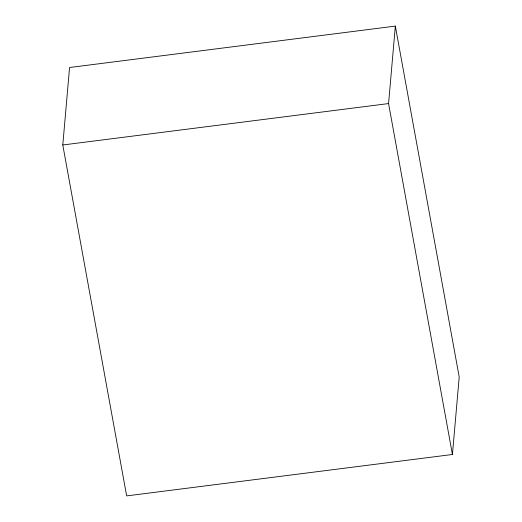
<?xml version="1.0" encoding="UTF-8"?>
<svg xmlns="http://www.w3.org/2000/svg" width="522" height="522" viewBox="0 0 522 522"><rect width="100%" height="100%" fill="white"/><g stroke="black" fill="none" stroke-linecap="round" stroke-linejoin="round"><path stroke-width="0.78" d="M62.79 144.979L69.57 67.508L395.343 26.1L459.21 377.021L452.43 454.492L126.657 495.9L62.79 144.979L388.57 103.571L395.343 26.1M388.57 103.571L452.43 454.492"/></g></svg>
